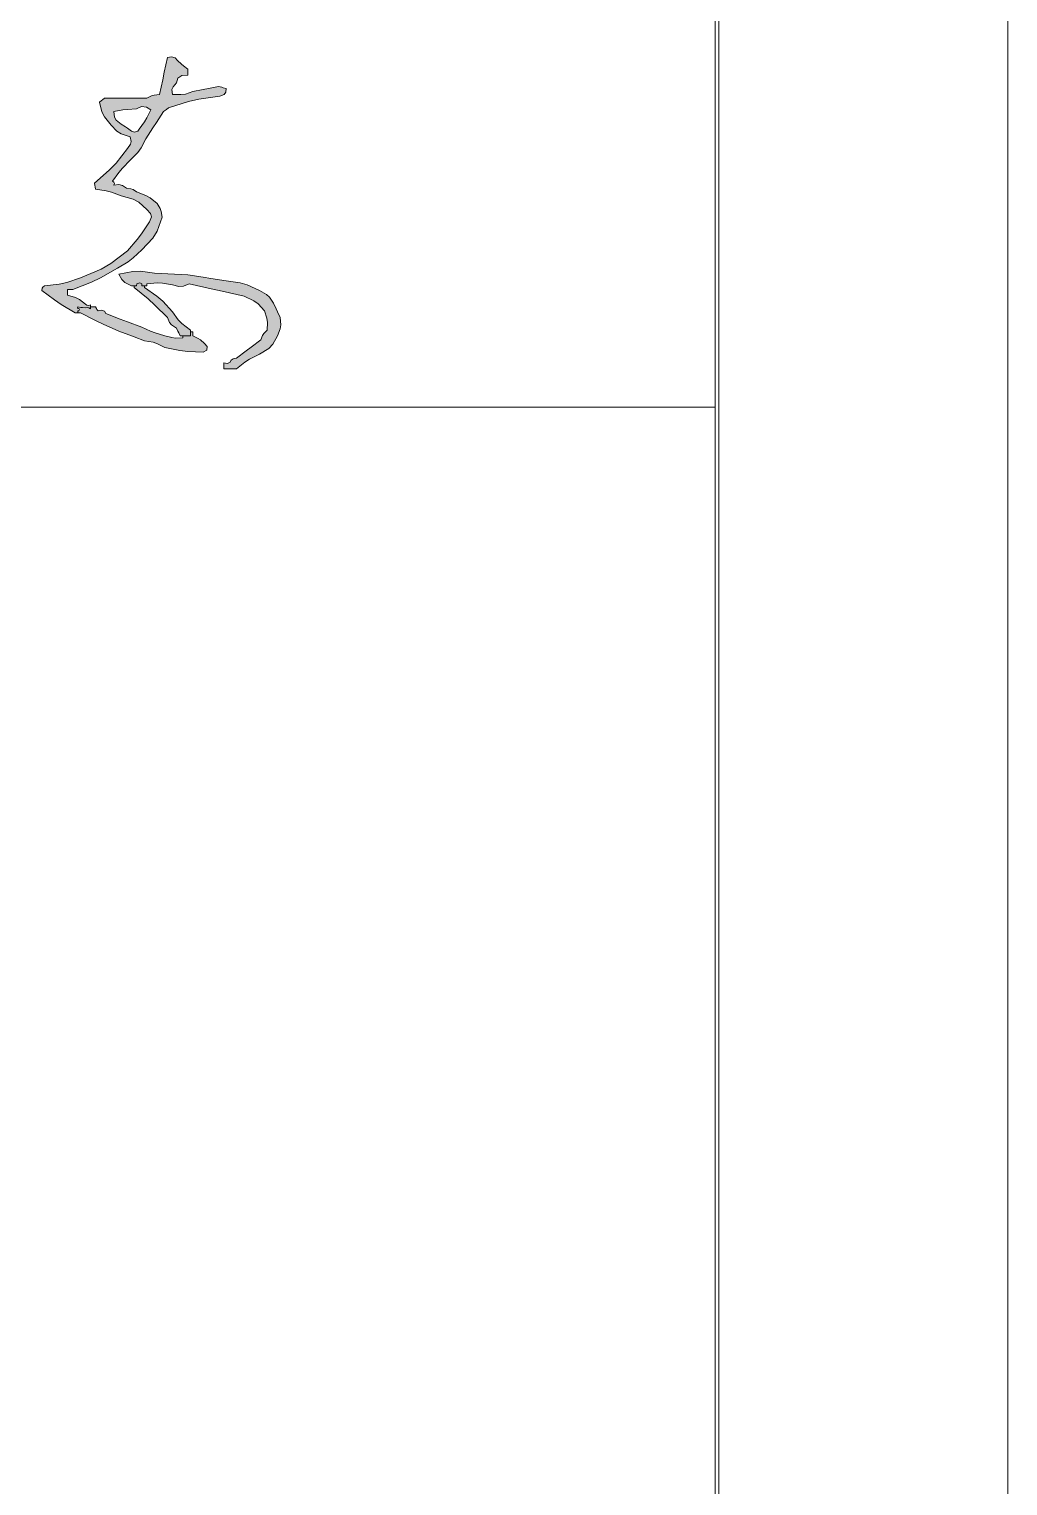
# Model space of a CAD drawing. Header units: millimetres. Extents: x 96 to 23960, y 200 to 17000.
# Drawn here: x 23287 to 23960, y 3412 to 4414 of the extents above; entities that cross this region are included whole.
import ezdxf

# ---------------------------------------------------------------- set-up
doc = ezdxf.new("R2010")
doc.units = ezdxf.units.MM
doc.linetypes.add('XKITLINE00', pattern=[0])
doc.layers.add('DrawingSheet', color=5, linetype='Continuous', lineweight=0)
doc.layers.add('OtherObjectType', color=1, linetype='Continuous', lineweight=0)

# ---------------------------------------------------------------- blocks, each defined once
blk = doc.blocks.new('*A5')
at = {"layer": 'DrawingSheet', "color": 5, "linetype": 'XKITLINE00', "lineweight": 0}
blk.add_line((23960, 200), (23960, 17000), dxfattribs=at)
blk = doc.blocks.new('*A7')
at = {"layer": 'OtherObjectType'}
for points in [[(23354.7, 4345.5), (23357.4, 4343.5), (23359.4, 4342.8), (23367.1, 4338.1), (23364, 4331.9), (23361.8, 4328.8), (23356.5, 4323.5), (23351.1, 4317.9), (23348.6, 4315), (23344.2, 4308.9), (23345.3, 4308.2), (23345.6, 4307.3), (23345.1, 4306.3), (23348.7, 4306.6), (23351.1, 4306.1), (23353.9, 4304.3), (23357, 4303.8), (23358.6, 4303.2), (23360.9, 4301.6), (23367.2, 4299.2), (23370.1, 4297.5), (23375, 4293.6), (23377, 4290.1), (23377.7, 4288.1), (23378.5, 4284.3), (23374.9, 4274.7), (23372, 4269.9), (23364.4, 4261.7), (23358.5, 4256.2), (23355, 4253.6), (23347.7, 4249.1), (23336, 4242.6), (23329.8, 4239.6), (23316.9, 4234.5), (23313.4, 4234.5), (23313.4, 4230.5), (23318.9, 4229.1), (23321.7, 4227.7), (23325.7, 4224.5), (23326.6, 4223.7), (23327.9, 4223.4), (23329.2, 4223.9), (23329.2, 4221.2), (23328.1, 4221.9), (23327.1, 4222.1), (23325.7, 4221.9), (23323.6, 4222.1), (23322.5, 4222.2), (23320.4, 4222.5), (23320.3, 4221.9), (23320.6, 4221.5), (23321.3, 4221.2), (23321.7, 4220.7), (23321.2, 4219.9), (23320.4, 4219.9), (23320.4, 4218.5), (23318.7, 4218.5), (23309, 4224.2), (23304.4, 4227.3), (23295.8, 4233.8), (23295.9, 4235.3), (23296.3, 4236), (23297.5, 4237.1), (23307.7, 4238.2), (23312.8, 4239.3), (23322.2, 4242.5), (23336.4, 4248.5), (23343.2, 4252.4), (23354.7, 4261.1), (23361.2, 4268.8), (23364.2, 4272.8), (23369.7, 4281), (23371, 4284.4), (23370.5, 4286.7), (23367.9, 4289.6), (23362.3, 4294.5), (23358.4, 4296.6), (23350.3, 4298.9), (23343.6, 4301.4), (23340, 4302.4), (23332.7, 4303.6), (23332.3, 4305.2), (23332.1, 4306), (23331.9, 4307.6), (23342.1, 4316.5), (23346.8, 4321.4), (23354.7, 4331.5), (23356.7, 4334.4), (23357.2, 4336.3), (23356.5, 4339.5), (23350.3, 4341.5), (23347.3, 4343.3), (23343.3, 4347.5), (23338.7, 4353.3), (23337, 4356.7), (23335.4, 4363.4), (23338.9, 4366.1), (23367.9, 4366.1), (23371.2, 4367.6), (23373, 4368.2), (23376.7, 4368.7), (23378.8, 4378.8), (23379.9, 4383.9), (23382, 4394), (23384.9, 4394.5), (23387.4, 4393.8), (23389.1, 4392), (23391.8, 4389.5), (23393.2, 4388.3), (23396.1, 4386), (23396.1, 4382), (23391.9, 4381.6), (23389.2, 4379.8), (23388.2, 4376.7), (23385.9, 4373.9), (23385.2, 4372), (23385.6, 4368.7), (23391.3, 4368.5), (23394.4, 4368.9), (23399.6, 4370.7), (23417.2, 4374), (23419.4, 4373.6), (23420.5, 4373.3), (23422.5, 4372.7), (23422.2, 4370.2), (23421, 4368.7), (23418.1, 4367.4), (23403.7, 4365.3), (23396.5, 4363.7), (23382.9, 4359.4), (23379.4, 4356.8), (23367.1, 4338.1), (23348.6, 4205.9), (23366.2, 4199.3), (23372.2, 4198.2), (23375.2, 4197.2), (23380.3, 4194.6), (23390.6, 4192.6), (23396, 4191.9), (23406.7, 4191.3), (23409.1, 4192.8), (23409.5, 4195.4), (23407.6, 4197.3), (23404.9, 4199.8), (23403.2, 4200.9), (23399.6, 4202.6), (23399.6, 4205.3), (23397.9, 4205.3), (23397.9, 4202.6), (23392.6, 4202.6), (23392.6, 4201.3), (23387.6, 4201.1), (23385, 4201.4), (23380.3, 4202.6), (23373.7, 4204.6), (23370.5, 4205.8), (23364.4, 4208.6), (23339.8, 4217.9), (23338.7, 4219.5), (23336.8, 4220.2), (23334.5, 4219.9), (23333.5, 4220.8), (23333.2, 4221.4), (23332.7, 4222.5), (23329.2, 4222.5), (23329.2, 4221.2), (23328.1, 4221.9), (23327.1, 4222.1), (23325.7, 4221.9), (23323.6, 4222.1), (23322.5, 4222.2), (23320.4, 4222.5), (23320.3, 4221.9), (23320.6, 4221.5), (23321.3, 4221.2), (23321.7, 4220.7), (23321.2, 4219.9), (23320.4, 4219.9), (23320.4, 4218.5), (23322.2, 4218.5), (23332.5, 4213.2), (23337.8, 4210.7), (23348.6, 4205.9), (23367.1, 4338.1), (23359.4, 4342.8), (23361.6, 4343.3), (23362.7, 4344.8), (23366.3, 4349.9), (23367.9, 4352.6), (23370.6, 4358.1), (23367.7, 4360), (23364.2, 4360.3), (23360.9, 4358.7), (23354.5, 4358.4), (23351.3, 4358), (23345.1, 4356.8), (23345.6, 4353), (23346.9, 4350.9), (23350.3, 4348.1), (23353.3, 4346.4)], [(23360.9, 4237.1), (23357.4, 4237.1), (23352.7, 4239.4), (23350.6, 4241.3), (23348.6, 4245.1), (23358.2, 4246.8), (23363.5, 4247), (23373.2, 4245.8), (23396.1, 4244.5), (23422.5, 4240.5), (23432.1, 4239), (23437, 4237.6), (23445.4, 4233.8), (23450.1, 4231), (23452.3, 4229.2), (23455.1, 4225.2), (23459.5, 4215.2), (23460, 4210.2), (23459.6, 4207.5), (23457.7, 4202.6), (23454.5, 4196.8), (23451.8, 4194), (23445.4, 4190), (23438.5, 4186.5), (23435.3, 4184.5), (23429.6, 4180), (23420.8, 4180), (23420.8, 4184), (23423.1, 4183.7), (23425, 4184.4), (23426, 4186), (23427.3, 4186.7), (23428, 4187), (23429.6, 4187.3), (23446.3, 4199.9), (23447.4, 4202.8), (23448.3, 4204.2), (23450.7, 4206.6), (23450.8, 4211.9), (23450.5, 4214.7), (23448.9, 4219.9), (23444.4, 4224.6), (23441.4, 4226.7), (23434.8, 4229.8), (23419.7, 4233.3), (23412.1, 4235), (23397, 4238.5), (23393.1, 4236.7), (23389.8, 4236.5), (23385.6, 4237.8), (23378.6, 4238.9), (23375, 4239), (23367.9, 4238.5), (23367.9, 4237.1), (23364.4, 4237.1), (23364.4, 4238.5), (23363.1, 4239.1), (23382, 4215.2), (23383.5, 4211.9), (23384.9, 4210.3), (23388.2, 4207.9), (23390.8, 4202.6), (23397.9, 4202.6), (23397.9, 4206.6), (23392, 4211), (23389.4, 4213.7), (23385.6, 4219.2), (23378.8, 4226.4), (23374.8, 4229.8), (23366.2, 4235.8), (23366.2, 4237.1), (23364.4, 4237.1), (23364.4, 4238.5), (23363.1, 4239.1), (23361.1, 4238.3), (23360.9, 4237.1), (23359.1, 4237.1), (23359.1, 4235.8), (23368.9, 4228), (23373.5, 4223.8), (23382, 4215.2), (23363.1, 4239.1), (23361.1, 4238.3)]]:
    blk.add_hatch(color=7, dxfattribs=at).paths.add_polyline_path(points, flags=17)
at = {"layer": 'OtherObjectType', "color": 7, "linetype": 'XKITLINE00', "lineweight": 0}
for p, q in [((23960, 200), (23960, 17000)), ((23758.8, 16811.9), (23758.8, 384)), ((23761.2, 16814), (23761.2, 386)), ((23382, 4394), (23379.9, 4383.9)), ((23384.9, 4394.5), (23382, 4394)), ((23387.4, 4393.8), (23384.9, 4394.5)), ((23389.1, 4392), (23387.4, 4393.8)), ((23391.8, 4389.5), (23389.1, 4392)), ((23393.2, 4388.3), (23391.8, 4389.5)), ((23396.1, 4386), (23393.2, 4388.3)), ((23378.8, 4378.8), (23376.7, 4368.7)), ((23379.9, 4383.9), (23378.8, 4378.8)), ((23388.2, 4376.7), (23389.2, 4379.8)), ((23389.2, 4379.8), (23391.9, 4381.6)), ((23391.9, 4381.6), (23396.1, 4382)), ((23396.1, 4384.4), (23396.1, 4386)), ((23396.1, 4383.6), (23396.1, 4384.4)), ((23396.1, 4382), (23396.1, 4383.6)), ((23373, 4368.2), (23371.2, 4367.6)), ((23376.7, 4368.7), (23373, 4368.2)), ((23385.2, 4372), (23385.9, 4373.9)), ((23385.6, 4368.7), (23385.2, 4372)), ((23391.3, 4368.5), (23385.6, 4368.7)), ((23385.9, 4373.9), (23388.2, 4376.7)), ((23394.4, 4368.9), (23391.3, 4368.5)), ((23399.6, 4370.7), (23394.4, 4368.9)), ((23406.7, 4372), (23399.6, 4370.7)), ((23410.2, 4372.7), (23406.7, 4372)), ((23417.2, 4374), (23410.2, 4372.7)), ((23419.4, 4373.6), (23417.2, 4374)), ((23418.1, 4367.4), (23421, 4368.7)), ((23420.5, 4373.3), (23419.4, 4373.6)), ((23422.5, 4372.7), (23420.5, 4373.3)), ((23421, 4368.7), (23422.2, 4370.2)), ((23422.2, 4370.2), (23422.5, 4372.7)), ((23336.8, 4364.5), (23335.4, 4363.4)), ((23335.4, 4363.4), (23337, 4356.7)), ((23337.5, 4365), (23336.8, 4364.5)), ((23338.9, 4366.1), (23337.5, 4365)), ((23350.5, 4366.1), (23338.9, 4366.1)), ((23356.3, 4366.1), (23350.5, 4366.1)), ((23354.5, 4358.4), (23351.3, 4358)), ((23360.9, 4358.7), (23354.5, 4358.4)), ((23367.9, 4366.1), (23356.3, 4366.1)), ((23364.2, 4360.3), (23360.9, 4358.7)), ((23367.7, 4360), (23364.2, 4360.3)), ((23370.6, 4358.1), (23367.7, 4360)), ((23371.2, 4367.6), (23367.9, 4366.1)), ((23380.8, 4357.8), (23381.5, 4358.3)), ((23381.5, 4358.3), (23382.9, 4359.4)), ((23382.9, 4359.4), (23396.5, 4363.7)), ((23396.5, 4363.7), (23403.7, 4365.3)), ((23403.7, 4365.3), (23418.1, 4367.4)), ((23337, 4356.7), (23338.7, 4353.3)), ((23338.7, 4353.3), (23343.3, 4347.5)), ((23351.3, 4358), (23345.1, 4356.8)), ((23345.1, 4356.8), (23345.6, 4353)), ((23345.6, 4353), (23346.9, 4350.9)), ((23346.9, 4350.9), (23350.3, 4348.1)), ((23350.3, 4348.1), (23353.3, 4346.4)), ((23362.7, 4344.8), (23366.3, 4349.9)), ((23366.3, 4349.9), (23367.9, 4352.6)), ((23367.9, 4352.6), (23370.6, 4358.1)), ((23372, 4345.6), (23374.5, 4349.3)), ((23374.5, 4349.3), (23379.4, 4356.8)), ((23379.4, 4356.8), (23380.8, 4357.8)), ((23343.3, 4347.5), (23347.3, 4343.3)), ((23347.3, 4343.3), (23350.3, 4341.5)), ((23350.3, 4341.5), (23356.5, 4339.5)), ((23353.3, 4346.4), (23354.7, 4345.5)), ((23354.7, 4345.5), (23357.4, 4343.5)), ((23356.5, 4339.5), (23357.2, 4336.3)), ((23357.4, 4343.5), (23359.4, 4342.8)), ((23359.4, 4342.8), (23361.6, 4343.3)), ((23361.6, 4343.3), (23362.7, 4344.8)), ((23364, 4331.9), (23367.1, 4338.1)), ((23367.1, 4338.1), (23372, 4345.6)), ((23354.7, 4331.5), (23346.8, 4321.4)), ((23356.7, 4334.4), (23354.7, 4331.5)), ((23356.5, 4323.5), (23361.8, 4328.8)), ((23357.2, 4336.3), (23356.7, 4334.4)), ((23361.8, 4328.8), (23364, 4331.9)), ((23346.8, 4321.4), (23342.1, 4316.5)), ((23351.1, 4317.9), (23356.5, 4323.5)), ((23342.1, 4316.5), (23331.9, 4307.6)), ((23344.2, 4308.9), (23348.6, 4315)), ((23345.3, 4308.2), (23344.2, 4308.9)), ((23345.6, 4307.3), (23345.3, 4308.2)), ((23348.6, 4315), (23351.1, 4317.9)), ((23331.9, 4307.6), (23332.1, 4306)), ((23332.1, 4306), (23332.3, 4305.2)), ((23332.3, 4305.2), (23332.7, 4303.6)), ((23332.7, 4303.6), (23340, 4302.4)), ((23340, 4302.4), (23343.6, 4301.4)), ((23343.6, 4301.4), (23350.3, 4298.9)), ((23345.1, 4306.3), (23345.6, 4307.3)), ((23348.7, 4306.6), (23345.1, 4306.3)), ((23351.1, 4306.1), (23348.7, 4306.6)), ((23350.3, 4298.9), (23358.4, 4296.6)), ((23353.9, 4304.3), (23351.1, 4306.1)), ((23357, 4303.8), (23353.9, 4304.3)), ((23358.6, 4303.2), (23357, 4303.8)), ((23360.9, 4301.6), (23358.6, 4303.2)), ((23367.2, 4299.2), (23360.9, 4301.6)), ((23370.1, 4297.5), (23367.2, 4299.2)), ((23358.4, 4296.6), (23362.3, 4294.5)), ((23362.3, 4294.5), (23367.9, 4289.6)), ((23367.9, 4289.6), (23370.5, 4286.7)), ((23375, 4293.6), (23370.1, 4297.5)), ((23377, 4290.1), (23375, 4293.6)), ((23377.7, 4288.1), (23377, 4290.1)), ((23378.5, 4284.3), (23377.7, 4288.1)), ((23369.7, 4281), (23364.2, 4272.8)), ((23371, 4284.4), (23369.7, 4281)), ((23370.5, 4286.7), (23371, 4284.4)), ((23374.9, 4274.7), (23378.5, 4284.3)), ((23361.2, 4268.8), (23354.7, 4261.1)), ((23364.2, 4272.8), (23361.2, 4268.8)), ((23364.4, 4261.7), (23372, 4269.9)), ((23372, 4269.9), (23374.9, 4274.7)), ((23354.7, 4261.1), (23343.2, 4252.4)), ((23358.5, 4256.2), (23364.4, 4261.7)), ((23336.4, 4248.5), (23322.2, 4242.5)), ((23336, 4242.6), (23347.7, 4249.1)), ((23343.2, 4252.4), (23336.4, 4248.5)), ((23347.7, 4249.1), (23355, 4253.6)), ((23355, 4253.6), (23358.5, 4256.2)), ((23307.7, 4238.2), (23297.5, 4237.1)), ((23312.8, 4239.3), (23307.7, 4238.2)), ((23322.2, 4242.5), (23312.8, 4239.3)), ((23316.9, 4234.5), (23329.8, 4239.6)), ((23329.8, 4239.6), (23336, 4242.6)), ((23358.2, 4246.8), (23348.6, 4245.1)), ((23348.6, 4245.1), (23350.6, 4241.3)), ((23350.6, 4241.3), (23352.7, 4239.4)), ((23352.7, 4239.4), (23357.4, 4237.1)), ((23363.5, 4247), (23358.2, 4246.8)), ((23360.9, 4237.1), (23361.1, 4238.3)), ((23361.1, 4238.3), (23360.9, 4237.1)), ((23361.1, 4238.3), (23363.1, 4239.1)), ((23363.1, 4239.1), (23361.1, 4238.3)), ((23363.1, 4239.1), (23364.4, 4238.5)), ((23364.4, 4238.5), (23363.1, 4239.1)), ((23373.2, 4245.8), (23363.5, 4247)), ((23364.4, 4238.5), (23364.4, 4237.9)), ((23364.4, 4237.9), (23364.4, 4238.5)), ((23364.4, 4237.9), (23364.4, 4237.7)), ((23364.4, 4237.7), (23364.4, 4237.9)), ((23367.9, 4238.5), (23375, 4239)), ((23367.9, 4237.9), (23367.9, 4238.5)), ((23367.9, 4237.7), (23367.9, 4237.9)), ((23382.4, 4245.3), (23373.2, 4245.8)), ((23375, 4239), (23378.6, 4238.9)), ((23378.6, 4238.9), (23385.6, 4237.8)), ((23387, 4245), (23382.4, 4245.3)), ((23396.1, 4244.5), (23387, 4245)), ((23393.1, 4236.7), (23397, 4238.5)), ((23406.7, 4242.9), (23396.1, 4244.5)), ((23397, 4238.5), (23412.1, 4235)), ((23412, 4242.1), (23406.7, 4242.9)), ((23422.5, 4240.5), (23412, 4242.1)), ((23432.1, 4239), (23422.5, 4240.5)), ((23437, 4237.6), (23432.1, 4239)), ((23295.9, 4235.3), (23295.8, 4233.8)), ((23295.8, 4233.8), (23304.4, 4227.3)), ((23296.3, 4236), (23295.9, 4235.3)), ((23297.5, 4237.1), (23296.3, 4236)), ((23313.4, 4232.9), (23313.4, 4234.5)), ((23313.4, 4234.5), (23314.8, 4234.5)), ((23313.4, 4232.1), (23313.4, 4232.9)), ((23313.4, 4230.5), (23313.4, 4232.1)), ((23318.9, 4229.1), (23313.4, 4230.5)), ((23314.8, 4234.5), (23315.5, 4234.5)), ((23315.5, 4234.5), (23316.9, 4234.5)), ((23321.7, 4227.7), (23318.9, 4229.1)), ((23357.4, 4237.1), (23360.9, 4237.1)), ((23360.9, 4237.1), (23357.4, 4237.1)), ((23357.4, 4237.1), (23360.9, 4237.1)), ((23360.9, 4237.1), (23359.1, 4237.1)), ((23359.1, 4237.1), (23360.9, 4237.1)), ((23360.9, 4237.1), (23359.1, 4237.1)), ((23359.1, 4237.1), (23359.1, 4235.8)), ((23359.1, 4235.8), (23359.1, 4237.1)), ((23359.1, 4237.1), (23359.1, 4235.8)), ((23359.1, 4235.8), (23368.9, 4228)), ((23364.4, 4237.7), (23364.4, 4237.1)), ((23364.4, 4237.1), (23364.4, 4237.7)), ((23364.4, 4237.1), (23367.9, 4237.1)), ((23367.9, 4237.1), (23364.4, 4237.1)), ((23364.4, 4237.1), (23367.9, 4237.1)), ((23366.2, 4237.1), (23364.4, 4237.1)), ((23364.4, 4237.1), (23366.2, 4237.1)), ((23366.2, 4237.1), (23364.4, 4237.1)), ((23366.2, 4235.8), (23366.2, 4237.1)), ((23366.2, 4237.1), (23366.2, 4235.8)), ((23366.2, 4235.8), (23366.2, 4237.1)), ((23374.8, 4229.8), (23366.2, 4235.8)), ((23367.9, 4237.1), (23367.9, 4237.7)), ((23368.9, 4228), (23373.5, 4223.8)), ((23378.8, 4226.4), (23374.8, 4229.8)), ((23385.6, 4237.8), (23389.8, 4236.5)), ((23389.8, 4236.5), (23393.1, 4236.7)), ((23412.1, 4235), (23419.7, 4233.3)), ((23419.7, 4233.3), (23434.8, 4229.8)), ((23434.8, 4229.8), (23441.4, 4226.7)), ((23445.4, 4233.8), (23437, 4237.6)), ((23450.1, 4231), (23445.4, 4233.8)), ((23452.3, 4229.2), (23450.1, 4231)), ((23455.1, 4225.2), (23452.3, 4229.2)), ((23304.4, 4227.3), (23309, 4224.2)), ((23309, 4224.2), (23318.7, 4218.5)), ((23318.7, 4218.5), (23320.4, 4218.5)), ((23320.4, 4218.5), (23318.7, 4218.5)), ((23318.7, 4218.5), (23320.4, 4218.5)), ((23320.4, 4222.5), (23320.3, 4221.9)), ((23320.3, 4221.9), (23320.4, 4222.5)), ((23320.3, 4221.9), (23320.6, 4221.5)), ((23320.6, 4221.5), (23320.3, 4221.9)), ((23322.5, 4222.2), (23320.4, 4222.5)), ((23320.4, 4222.5), (23322.5, 4222.2)), ((23321.2, 4219.9), (23320.4, 4219.9)), ((23320.4, 4219.9), (23320.4, 4218.5)), ((23320.4, 4218.5), (23320.4, 4219.9)), ((23320.4, 4219.9), (23320.4, 4218.5)), ((23320.4, 4218.5), (23320.4, 4219.9)), ((23320.4, 4219.9), (23320.4, 4218.5)), ((23320.4, 4218.5), (23320.4, 4219.9)), ((23320.4, 4219.9), (23321.2, 4219.9)), ((23320.4, 4218.5), (23322.2, 4218.5)), ((23322.2, 4218.5), (23320.4, 4218.5)), ((23320.4, 4218.5), (23322.2, 4218.5)), ((23320.6, 4221.5), (23321.3, 4221.2)), ((23321.3, 4221.2), (23320.6, 4221.5)), ((23321.7, 4220.7), (23321.2, 4219.9)), ((23321.2, 4219.9), (23321.7, 4220.7)), ((23321.3, 4221.2), (23321.7, 4220.7)), ((23321.7, 4220.7), (23321.3, 4221.2)), ((23325.7, 4224.5), (23321.7, 4227.7)), ((23322.2, 4218.5), (23332.5, 4213.2)), ((23323.6, 4222.1), (23322.5, 4222.2)), ((23322.5, 4222.2), (23323.6, 4222.1)), ((23325.7, 4221.9), (23323.6, 4222.1)), ((23323.6, 4222.1), (23325.7, 4221.9)), ((23326.6, 4223.7), (23325.7, 4224.5)), ((23327.1, 4222.1), (23325.7, 4221.9)), ((23325.7, 4221.9), (23327.1, 4222.1)), ((23327.9, 4223.4), (23326.6, 4223.7)), ((23328.1, 4221.9), (23327.1, 4222.1)), ((23327.1, 4222.1), (23328.1, 4221.9)), ((23329.2, 4223.9), (23327.9, 4223.4)), ((23329.2, 4221.2), (23328.1, 4221.9)), ((23328.1, 4221.9), (23329.2, 4221.2)), ((23329.2, 4221.2), (23329.2, 4223.9)), ((23329.2, 4223.9), (23329.2, 4221.2)), ((23329.2, 4221.2), (23329.2, 4223.9)), ((23332.7, 4222.5), (23329.2, 4222.5)), ((23329.2, 4222.5), (23332.7, 4222.5)), ((23332.7, 4222.5), (23329.2, 4222.5)), ((23329.2, 4222.5), (23329.2, 4221.2)), ((23329.2, 4221.2), (23329.2, 4222.5)), ((23329.2, 4222.5), (23329.2, 4221.2)), ((23333.2, 4221.4), (23332.7, 4222.5)), ((23333.5, 4220.8), (23333.2, 4221.4)), ((23334.5, 4219.9), (23333.5, 4220.8)), ((23336.8, 4220.2), (23334.5, 4219.9)), ((23338.7, 4219.5), (23336.8, 4220.2)), ((23339.8, 4217.9), (23338.7, 4219.5)), ((23349.6, 4214.2), (23339.8, 4217.9)), ((23373.5, 4223.8), (23382, 4215.2)), ((23385.6, 4219.2), (23378.8, 4226.4)), ((23389.4, 4213.7), (23385.6, 4219.2)), ((23441.4, 4226.7), (23444.4, 4224.6)), ((23444.4, 4224.6), (23448.9, 4219.9)), ((23448.9, 4219.9), (23450.5, 4214.7)), ((23456.9, 4221.2), (23455.1, 4225.2)), ((23457.7, 4219.2), (23456.9, 4221.2)), ((23459.5, 4215.2), (23457.7, 4219.2)), ((23332.5, 4213.2), (23337.8, 4210.7)), ((23337.8, 4210.7), (23348.6, 4205.9)), ((23354.6, 4212.3), (23349.6, 4214.2)), ((23364.4, 4208.6), (23354.6, 4212.3)), ((23370.5, 4205.8), (23364.4, 4208.6)), ((23382, 4215.2), (23383.5, 4211.9)), ((23383.5, 4211.9), (23384.9, 4210.3)), ((23384.9, 4210.3), (23388.2, 4207.9)), ((23388.2, 4207.9), (23389.2, 4205.8)), ((23392, 4211), (23389.4, 4213.7)), ((23397.9, 4206.6), (23392, 4211)), ((23450.5, 4214.7), (23450.8, 4211.9)), ((23450.8, 4211.9), (23450.7, 4206.6)), ((23460, 4210.2), (23459.5, 4215.2)), ((23459.6, 4207.5), (23460, 4210.2)), ((23348.6, 4205.9), (23355.6, 4203.3)), ((23355.6, 4203.3), (23359.1, 4201.9)), ((23359.1, 4201.9), (23366.2, 4199.3)), ((23366.2, 4199.3), (23372.2, 4198.2)), ((23373.7, 4204.6), (23370.5, 4205.8)), ((23372.2, 4198.2), (23375.2, 4197.2)), ((23380.3, 4202.6), (23373.7, 4204.6)), ((23385, 4201.4), (23380.3, 4202.6)), ((23387.6, 4201.1), (23385, 4201.4)), ((23392.6, 4201.3), (23387.6, 4201.1)), ((23389.2, 4205.8), (23389.8, 4204.7)), ((23389.8, 4204.7), (23390.8, 4202.6)), ((23390.8, 4202.6), (23397.9, 4202.6)), ((23397.9, 4202.6), (23390.8, 4202.6)), ((23390.8, 4202.6), (23397.9, 4202.6)), ((23397.9, 4202.6), (23392.6, 4202.6)), ((23392.6, 4202.6), (23397.9, 4202.6)), ((23397.9, 4202.6), (23392.6, 4202.6)), ((23392.6, 4202.6), (23392.6, 4201.3)), ((23392.6, 4201.3), (23392.6, 4202.6)), ((23392.6, 4202.6), (23392.6, 4201.3)), ((23397.9, 4202.6), (23397.9, 4206.6)), ((23397.9, 4206.6), (23397.9, 4202.6)), ((23397.9, 4202.6), (23397.9, 4206.6)), ((23399.6, 4205.3), (23397.9, 4205.3)), ((23397.9, 4205.3), (23399.6, 4205.3)), ((23399.6, 4205.3), (23397.9, 4205.3)), ((23397.9, 4205.3), (23397.9, 4202.6)), ((23397.9, 4202.6), (23397.9, 4205.3)), ((23397.9, 4205.3), (23397.9, 4202.6)), ((23399.6, 4204.2), (23399.6, 4205.3)), ((23399.6, 4203.7), (23399.6, 4204.2)), ((23399.6, 4202.6), (23399.6, 4203.7)), ((23403.2, 4200.9), (23399.6, 4202.6)), ((23404.9, 4199.8), (23403.2, 4200.9)), ((23407.6, 4197.3), (23404.9, 4199.8)), ((23446.3, 4199.9), (23439.6, 4194.9)), ((23447.4, 4202.8), (23446.3, 4199.9)), ((23448.3, 4204.2), (23447.4, 4202.8)), ((23450.7, 4206.6), (23448.3, 4204.2)), ((23454.5, 4196.8), (23457.7, 4202.6)), ((23457.7, 4202.6), (23459.6, 4207.5)), ((23375.2, 4197.2), (23380.3, 4194.6)), ((23380.3, 4194.6), (23390.6, 4192.6)), ((23390.6, 4192.6), (23396, 4191.9)), ((23396, 4191.9), (23406.7, 4191.3)), ((23406.7, 4191.3), (23409.1, 4192.8)), ((23409.5, 4195.4), (23407.6, 4197.3)), ((23409.1, 4192.8), (23409.5, 4195.4)), ((23436.3, 4192.4), (23429.6, 4187.3)), ((23439.6, 4194.9), (23436.3, 4192.4)), ((23438.5, 4186.5), (23445.4, 4190)), ((23445.4, 4190), (23451.8, 4194)), ((23451.8, 4194), (23454.5, 4196.8)), ((23423.1, 4183.7), (23420.8, 4184)), ((23420.8, 4184), (23420.8, 4182.4)), ((23420.8, 4182.4), (23420.8, 4181.6)), ((23420.8, 4181.6), (23420.8, 4180)), ((23420.8, 4180), (23424.3, 4180)), ((23425, 4184.4), (23423.1, 4183.7)), ((23424.3, 4180), (23426, 4180)), ((23426, 4186), (23425, 4184.4)), ((23427.3, 4186.7), (23426, 4186)), ((23426, 4180), (23429.6, 4180)), ((23428, 4187), (23427.3, 4186.7)), ((23429.6, 4187.3), (23428, 4187)), ((23429.6, 4180), (23435.3, 4184.5)), ((23435.3, 4184.5), (23438.5, 4186.5)), ((21596, 4153.5), (23758.8, 4153.5))]:
    blk.add_line(p, q, dxfattribs=at)

msp = doc.modelspace()

# ---------------------------------------------------------------- block references
at = {"lineweight": 0}
for name in ['*A5', '*A7']:
    msp.add_blockref(name, (0, 0), dxfattribs=at)

doc.saveas('drawing.dxf')
